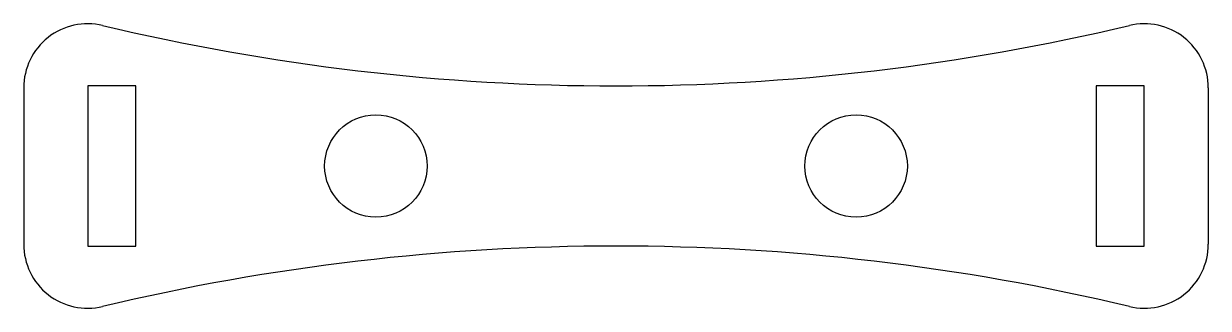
# Model space of a CAD drawing. Header units: millimetres. Extents: x 302.2 to 339.2, y 133.2 to 142.1.
import ezdxf

# ---------------------------------------------------------------- set-up
doc = ezdxf.new("R2010")
doc.units = ezdxf.units.MM
doc.layers.add('Monocoque Seitenteil', color=252, linetype='Continuous')

msp = doc.modelspace()

# ---------------------------------------------------------------- linework, layer by layer
at = {"layer": 'Monocoque Seitenteil'}
for p, q in [((302.152, 140.123), (302.152, 135.239)), ((305.652, 140.181), (304.152, 140.181)), ((304.152, 140.181), (304.152, 135.181)), ((305.652, 135.181), (305.652, 140.181)), ((337.152, 140.181), (335.652, 140.181)), ((335.652, 140.181), (335.652, 135.181)), ((337.152, 135.181), (337.152, 140.181)), ((339.152, 140.123), (339.152, 135.239)), ((304.152, 135.181), (305.652, 135.181)), ((335.652, 135.181), (337.152, 135.181))]:
    msp.add_line(p, q, dxfattribs=at)
for centre in [(313.152, 137.681), (328.152, 137.681)]:
    msp.add_circle(centre, 1.6, dxfattribs=at)
for centre, radius, start, end in [((304.152, 140.123), 2, 76.574, 180), ((337.152, 140.123), 2, 0, 103.426), ((320.652, 209.244), 69.062, 256.57396, 283.42604), ((304.152, 135.239), 2, 180, 283.426), ((320.652, 66.119), 69.062, 76.57396, 103.42603), ((337.152, 135.239), 2, 256.574, 0)]:
    msp.add_arc(centre, radius, start, end, dxfattribs=at)

doc.saveas('drawing.dxf')
